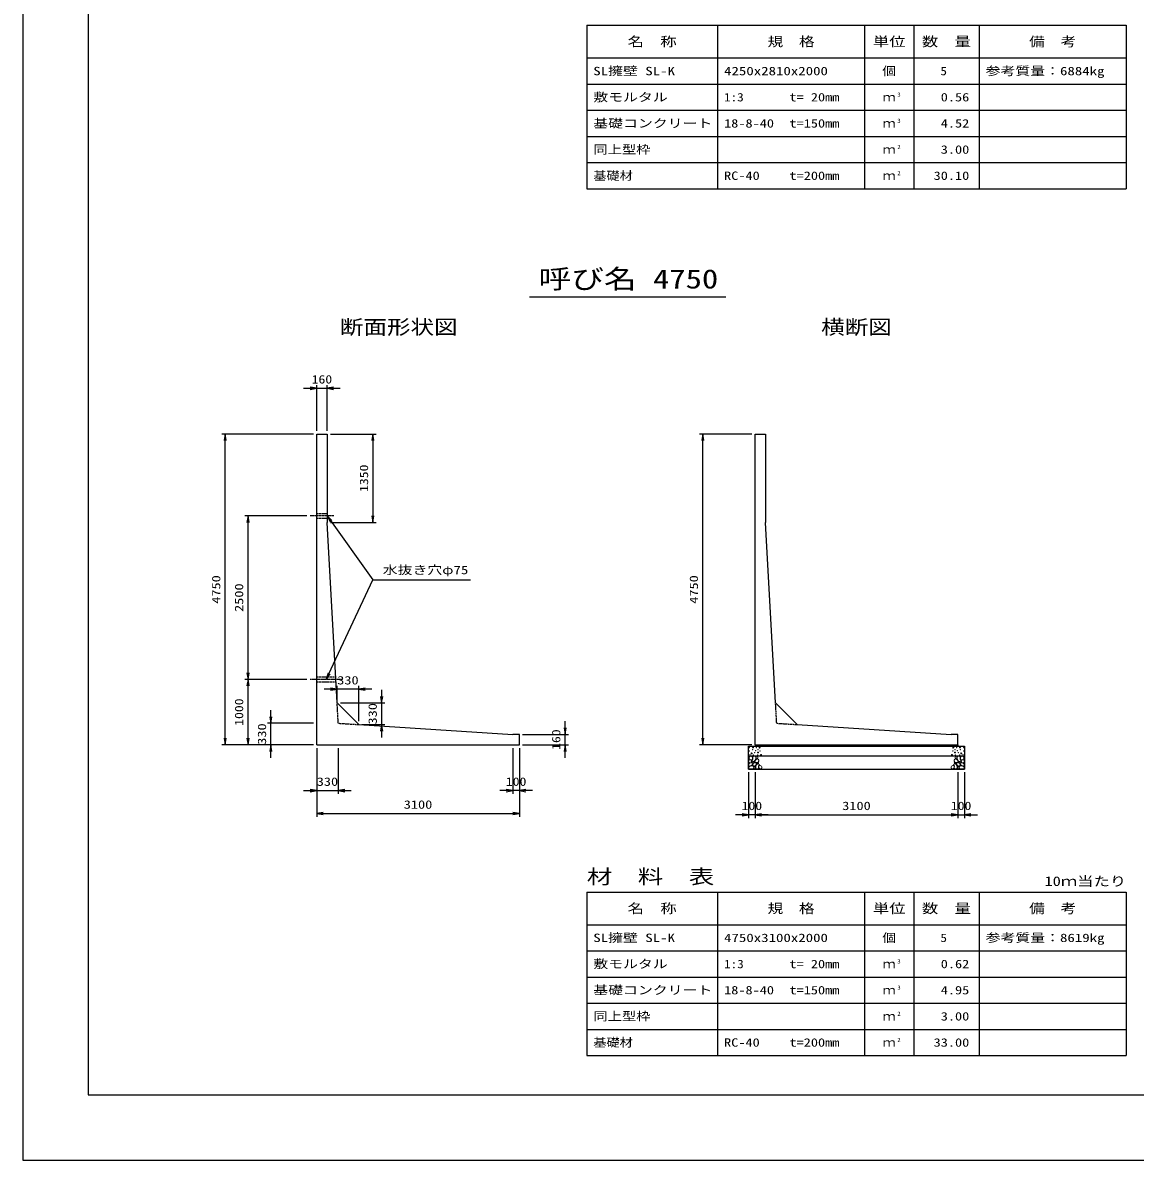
# Model space of a CAD drawing. Units: millimetres at full size. Extents: x 0 to 42050, y 0 to 32328.
# Drawn here: x 0 to 17013, y 0 to 17388 of the extents above; entities that cross this region are included whole.
import ezdxf
from ezdxf.enums import TextEntityAlignment as Align

# ---------------------------------------------------------------- set-up
doc = ezdxf.new("R2010")
doc.units = ezdxf.units.MM
doc.linetypes.add('CHAIN', pattern=[18.5, 12, -1.5, 3.5, -1.5])
doc.linetypes.add('DASHED_SPACED', pattern=[12, 6, -6])
for name, color, linetype, lineweight in [('D-BMK', 2, 'CHAIN', 25), ('D-DCR-HCHn', 4, 'Continuous', 9), ('D-MTR-FRAM', 7, 'Continuous', 25), ('D-MTR-LINE', 7, 'Continuous', 25), ('D-STR-DIM', 7, 'Continuous', 25), ('D-STR-STRn', 1, 'Continuous', 25), ('D-STR-TXT', 7, 'Continuous', 25), ('D-TTL', 2, 'Continuous', 25), ('D-TTL-TXT', 7, 'Continuous', 25)]:
    doc.layers.add(name, color=color, linetype=linetype, lineweight=lineweight)
doc.layers.add('D-MTR', color=7, linetype='Continuous')
doc.layers.add('D-MTR-TXT', color=7, linetype='Continuous')
doc.styles.add('ＭＳ ゴシック', font='')
doc.styles.get('ＭＳ ゴシック').set_extended_font_data('MS Gothic')

# ---------------------------------------------------------------- blocks, each defined once
blk = doc.blocks.new('open_arrow')
at = {"color": 0, "linetype": 'Continuous', "lineweight": -2}
blk.add_lwpolyline([(7.5, 1.25), (0, 0), (7.5, -1.25)], dxfattribs=at)

msp = doc.modelspace()

# ---------------------------------------------------------------- linework, layer by layer
at = {"layer": 'D-BMK'}
for p, q in [((4755, 9850), (4395, 9850)), ((4887.899, 7350), (4395, 7350))]:
    msp.add_line(p, q, dxfattribs=at)
at = {"layer": 'D-DCR-HCHn'}
for points in [[(11107.281, 6113.808), (11100.346, 6093.005), (11109.592, 6079.136), (11132.707, 6076.824), (11148.488, 6083.599), (11141.952, 6099.939), (11146.575, 6109.185), (11137.33, 6118.431), (11123.461, 6123.053)], [(11151.198, 6171.594), (11130.395, 6176.217), (11111.904, 6166.971), (11109.592, 6146.168), (11114.215, 6129.988), (11137.33, 6123.053), (11153.51, 6123.053), (11160.444, 6134.611), (11160.444, 6160.037)], [(11169.69, 6173.906), (11162.756, 6153.102), (11165.067, 6129.988), (11148.887, 6104.562), (11169.69, 6093.005), (11192.805, 6104.562), (11206.673, 6123.053), (11211.296, 6153.102), (11206.673, 6169.283), (11192.805, 6176.217)], [(11174.313, 6093.005), (11162.756, 6083.759), (11167.379, 6076.824), (11183.559, 6076.824), (11190.493, 6079.136), (11195.116, 6088.382), (11188.182, 6095.316)], [(11208.985, 6118.431), (11197.427, 6090.693), (11206.673, 6079.136), (11234.411, 6079.136), (11245.968, 6083.759), (11257.525, 6099.939), (11257.525, 6113.808), (11245.968, 6132.299), (11232.099, 6134.611)], [(11213.608, 6169.283), (11213.608, 6141.545), (11225.165, 6134.611), (11236.722, 6141.545), (11239.034, 6157.725), (11236.722, 6171.594), (11220.542, 6176.217)], [(14291.015, 6118.431), (14302.573, 6090.693), (14293.327, 6079.136), (14265.589, 6079.136), (14254.032, 6083.759), (14242.475, 6099.939), (14242.475, 6113.808), (14254.032, 6132.299), (14267.901, 6134.611)], [(14286.392, 6169.283), (14286.392, 6141.545), (14274.835, 6134.611), (14263.278, 6141.545), (14260.966, 6157.725), (14263.278, 6171.594), (14279.458, 6176.217)], [(14330.31, 6173.906), (14337.244, 6153.102), (14334.933, 6129.988), (14351.113, 6104.562), (14330.31, 6093.005), (14307.195, 6104.562), (14293.327, 6123.053), (14288.704, 6153.102), (14293.327, 6169.283), (14307.195, 6176.217)], [(14325.687, 6093.005), (14337.244, 6083.759), (14332.621, 6076.824), (14316.441, 6076.824), (14309.507, 6079.136), (14304.884, 6088.382), (14311.818, 6095.316)], [(14348.802, 6171.594), (14369.605, 6176.217), (14388.096, 6166.971), (14390.408, 6146.168), (14385.785, 6129.988), (14362.67, 6123.053), (14346.49, 6123.053), (14339.556, 6134.611), (14339.556, 6160.037)], [(14392.719, 6113.808), (14399.654, 6093.005), (14390.408, 6079.136), (14367.293, 6076.824), (14351.512, 6083.599), (14358.048, 6099.939), (14353.425, 6109.185), (14362.67, 6118.431), (14376.539, 6123.053)], [(11151.155, 6037.009), (11168.277, 6062.692), (11166.137, 6069.112), (11142.594, 6075.533), (11121.192, 6073.393), (11106.21, 6060.551), (11104.07, 6045.57), (11106.21, 6030.588), (11123.332, 6026.308)], [(11159.716, 5983.503), (11174.698, 5989.924), (11178.978, 6011.326), (11170.417, 6026.308), (11155.435, 6030.588), (11136.173, 6028.448), (11114.771, 6019.887), (11104.07, 6007.045), (11104.07, 5992.064), (11110.49, 5983.503), (11136.173, 5985.643)], [(11211.082, 6037.009), (11221.783, 6062.692), (11213.222, 6073.393), (11187.539, 6073.393), (11176.838, 6069.112), (11166.137, 6054.131), (11166.137, 6041.289), (11176.838, 6024.167), (11189.679, 6022.027)], [(11206.801, 5989.924), (11206.801, 6015.606), (11196.1, 6022.027), (11185.399, 6015.606), (11183.259, 6000.625), (11185.399, 5987.783), (11200.381, 5983.503)], [(11247.466, 5985.643), (11253.886, 6004.905), (11251.746, 6026.308), (11266.728, 6049.85), (11247.466, 6060.551), (11226.063, 6049.85), (11213.222, 6032.728), (11208.941, 6004.905), (11213.222, 5989.924), (11226.063, 5983.503)], [(11243.185, 6060.551), (11253.886, 6069.112), (11249.606, 6075.533), (11234.624, 6075.533), (11228.204, 6073.393), (11223.923, 6064.832), (11230.344, 6058.411)], [(11264.588, 5987.783), (11283.85, 5983.503), (11300.972, 5992.064), (11303.112, 6011.326), (11298.831, 6026.308), (11277.429, 6032.728), (11262.447, 6032.728), (11256.027, 6022.027), (11256.027, 5998.484)], [(14235.412, 5987.783), (14216.15, 5983.503), (14199.028, 5992.064), (14196.888, 6011.326), (14201.169, 6026.308), (14222.571, 6032.728), (14237.553, 6032.728), (14243.973, 6022.027), (14243.973, 5998.484)], [(14252.534, 5985.643), (14246.114, 6004.905), (14248.254, 6026.308), (14233.272, 6049.85), (14252.534, 6060.551), (14273.937, 6049.85), (14286.778, 6032.728), (14291.059, 6004.905), (14286.778, 5989.924), (14273.937, 5983.503)], [(14256.815, 6060.551), (14246.114, 6069.112), (14250.394, 6075.533), (14265.376, 6075.533), (14271.796, 6073.393), (14276.077, 6064.832), (14269.656, 6058.411)], [(14288.918, 6037.009), (14278.217, 6062.692), (14286.778, 6073.393), (14312.461, 6073.393), (14323.162, 6069.112), (14333.863, 6054.131), (14333.863, 6041.289), (14323.162, 6024.167), (14310.321, 6022.027)], [(14293.199, 5989.924), (14293.199, 6015.606), (14303.9, 6022.027), (14314.601, 6015.606), (14316.741, 6000.625), (14314.601, 5987.783), (14299.619, 5983.503)], [(14340.284, 5983.503), (14325.302, 5989.924), (14321.022, 6011.326), (14329.583, 6026.308), (14344.565, 6030.588), (14363.827, 6028.448), (14385.229, 6019.887), (14395.93, 6007.045), (14395.93, 5992.064), (14389.51, 5983.503), (14363.827, 5985.643)], [(14348.845, 6037.009), (14331.723, 6062.692), (14333.863, 6069.112), (14357.406, 6075.533), (14378.808, 6073.393), (14393.79, 6060.551), (14395.93, 6045.57), (14393.79, 6030.588), (14376.668, 6026.308)]]:
    msp.add_lwpolyline(points, close=True, dxfattribs=at)
for centre, radius in [((11110.727, 6307.43), 3), ((11162.292, 6275.761), 3), ((11168.964, 6311.655), 7.5), ((11207.857, 6262.723), 3), ((11219.403, 6305.014), 3), ((11242.638, 6278.106), 3), ((11268.974, 6307.67), 7.5), ((14231.026, 6307.67), 7.5), ((14257.362, 6278.106), 3), ((14280.597, 6305.014), 3), ((14292.143, 6262.723), 3), ((14331.036, 6311.655), 7.5), ((14337.708, 6275.761), 3), ((14389.273, 6307.43), 3), ((11111.869, 6253.919), 3), ((11122.509, 6199.892), 3), ((11146.97, 6219.003), 7.5), ((11173.125, 6195.822), 3), ((11193.9, 6228.648), 3), ((11238.422, 6195.32), 3), ((11245.213, 6232.843), 7.5), ((11276.654, 6255.19), 3), ((11290.905, 6195.97), 7.5), ((14209.095, 6195.97), 7.5), ((14223.346, 6255.19), 3), ((14254.787, 6232.843), 7.5), ((14261.578, 6195.32), 3), ((14306.1, 6228.648), 3), ((14326.875, 6195.822), 3), ((14353.03, 6219.003), 7.5), ((14377.491, 6199.892), 3), ((14388.131, 6253.919), 3)]:
    msp.add_circle(centre, radius, dxfattribs=at)
at = {"layer": 'D-MTR-FRAM'}
for p, q in [((8625, 17350), (16875, 17350)), ((8625, 17350), (8625, 14850)), ((16875, 17350), (16875, 14850)), ((8625, 14850), (16875, 14850)), ((8625, 4100), (16875, 4100)), ((8625, 4100), (8625, 1600)), ((16875, 4100), (16875, 1600)), ((8625, 1600), (16875, 1600))]:
    msp.add_line(p, q, dxfattribs=at)
at = {"layer": 'D-MTR-LINE'}
for p, q in [((10625, 17350), (10625, 14850)), ((12875, 17350), (12875, 14850)), ((13625, 17350), (13625, 14850)), ((14625, 17350), (14625, 14850)), ((8625, 16850), (16875, 16850)), ((8625, 16450), (16875, 16450)), ((8625, 16050), (16875, 16050)), ((8625, 15650), (16875, 15650)), ((8625, 15250), (16875, 15250)), ((10625, 4100), (10625, 1600)), ((12875, 4100), (12875, 1600)), ((13625, 4100), (13625, 1600)), ((14625, 4100), (14625, 1600)), ((8625, 3600), (16875, 3600)), ((8625, 3200), (16875, 3200)), ((8625, 2800), (16875, 2800)), ((8625, 2400), (16875, 2400)), ((8625, 2000), (16875, 2000))]:
    msp.add_line(p, q, dxfattribs=at)
at = {"layer": 'D-STR-DIM'}
for p, q in [((4495, 11150), (4495, 11850)), ((4655, 11150), (4655, 11850)), ((4295, 11800), (4855, 11800)), ((4445, 11100), (3045, 11100)), ((3095, 6350), (3095, 11100)), ((4705, 11100), (5405, 11100)), ((5355, 11100), (5355, 9750)), ((11150, 11100), (10350, 11100)), ((10400, 6350), (10400, 11100)), ((4345, 9850), (3395, 9850)), ((3445, 7350), (3445, 9850)), ((4705, 9750), (5405, 9750)), ((4345, 7350), (3395, 7350)), ((4345, 7350), (3395, 7350)), ((3445, 6350), (3445, 7350)), ((5337.829, 7200.082), (4607.829, 7200.082)), ((4807.829, 7040.082), (4807.829, 7250.082)), ((5137.829, 6710.082), (5137.829, 7250.082)), ((5487.829, 7190.082), (5487.829, 6460.082)), ((4857.829, 6990.082), (5537.829, 6990.082)), ((3795, 6150), (3795, 6880)), ((4445, 6680), (3745, 6680)), ((5187.829, 6660.082), (5537.829, 6660.082)), ((8295, 6150), (8295, 6710)), ((7645, 6510), (8345, 6510)), ((4445, 6350), (3045, 6350)), ((4445, 6350), (3395, 6350)), ((4445, 6350), (3745, 6350)), ((4495, 6300), (4495, 5600)), ((4495, 6300), (4495, 5250)), ((4825, 6300), (4825, 5600)), ((7495, 6300), (7495, 5600)), ((7595, 6300), (7595, 5250)), ((7595, 6300), (7595, 5600)), ((7645, 6350), (8345, 6350)), ((11150, 6350), (10350, 6350)), ((11100, 5930), (11100, 5230)), ((11200, 5930), (11200, 5230)), ((11200, 5930), (11200, 5230)), ((14300, 5930), (14300, 5230)), ((14300, 5930), (14300, 5230)), ((14400, 5930), (14400, 5230)), ((4295, 5650), (5025, 5650)), ((7795, 5650), (7295, 5650)), ((4495, 5300), (7595, 5300)), ((11400, 5280), (10900, 5280)), ((11200, 5280), (14300, 5280)), ((14100, 5280), (14600, 5280))]:
    msp.add_line(p, q, dxfattribs=at)
at = {"layer": 'D-STR-STRn'}
for p, q in [((4495, 6350), (4495, 11100)), ((4495, 11100), (4655, 11100)), ((4655, 11100), (4655, 9750)), ((11200, 6350), (11200, 11100)), ((11200, 11100), (11360, 11100)), ((11360, 11100), (11360, 9750)), ((4807.829, 6990.082), (4655, 9750)), ((11512.829, 6990.082), (11360, 9750)), ((5137.829, 6660.082), (4807.829, 6990.082)), ((11842.829, 6660.082), (11512.829, 6990.082)), ((5137.829, 6660.082), (7495, 6510)), ((11842.829, 6660.082), (14200, 6510)), ((7595, 6510), (7495, 6510)), ((7595, 6350), (7595, 6510)), ((14300, 6510), (14200, 6510)), ((14300, 6350), (14300, 6510)), ((4495, 6350), (7595, 6350)), ((11100, 5980), (11100, 6330)), ((11100, 6330), (14400, 6330)), ((11200, 6350), (14300, 6350)), ((11200, 6350), (11200, 6330)), ((14300, 6350), (14300, 6330)), ((14400, 6330), (14400, 5980)), ((11100, 6180), (14400, 6180)), ((11100, 5980), (14400, 5980))]:
    msp.add_line(p, q, dxfattribs=at)
at = {"layer": 'D-STR-STRn', "linetype": 'DASHED_SPACED'}
for p, q in [((4495, 9887.5), (4655, 9887.5)), ((4495, 9812.5), (4655, 9812.5)), ((4495, 7387.5), (4785.822, 7387.5)), ((4495, 7312.5), (4789.976, 7312.5))]:
    msp.add_line(p, q, dxfattribs=at)
at = {"layer": 'D-STR-STRn', "color": 2, "linetype": 'DASHED_SPACED'}
for p, q in [((4825, 6680), (4807.829, 6990.082)), ((11530, 6680), (11512.829, 6990.082)), ((4825, 6680), (5137.829, 6660.082)), ((11530, 6680), (11842.829, 6660.082))]:
    msp.add_line(p, q, dxfattribs=at)
at = {"layer": 'D-STR-TXT'}
msp.add_line((4641.45, 7350), (5355, 8870), dxfattribs=at)
msp.add_lwpolyline([(4655, 9850), (5355, 8870), (5455, 8870), (6845.482, 8870)], dxfattribs=at)
at = {"layer": 'D-TTL'}
for points in [[(0, 0), (42050, 0), (42050, 29700), (0, 29700)], [(1000, 1000), (41050, 1000), (41050, 28700), (1000, 28700)]]:
    msp.add_lwpolyline(points, close=True, dxfattribs=at)
at = {"layer": 'D-TTL-TXT'}
msp.add_line((7750, 13200), (10750, 13200), dxfattribs=at)

# ---------------------------------------------------------------- block references
at = {"layer": 'D-STR-DIM', "xscale": 13.3, "yscale": 13.3}
for p, rotation in [((4495, 11800), 180), ((3095, 11100), 270), ((5355, 11100), 270), ((10400, 11100), 270), ((3445, 9850), 270), ((5355, 9750), 90), ((3445, 7350), 90), ((3445, 7350), 270), ((4807.829, 7200.082), 180), ((5487.829, 6990.082), 90), ((3795, 6680), 90), ((5487.829, 6660.082), 270), ((8295, 6510), 90), ((3095, 6350), 90), ((3445, 6350), 90), ((10400, 6350), 90), ((3795, 6350), 270), ((8295, 6350), 270), ((4495, 5650), 180), ((7495, 5650), 180), ((7595, 5300), 180), ((11100, 5280), 180), ((14300, 5280), 180), ((14300, 5280), 180)]:
    msp.add_blockref('open_arrow', p, dxfattribs=dict(at, rotation=rotation))
for p in [(4655, 11800), (5137.829, 7200.082), (4825, 5650), (7595, 5650), (4495, 5300), (11200, 5280), (11200, 5280), (14400, 5280)]:
    msp.add_blockref('open_arrow', p, dxfattribs=at)
at = {"layer": 'D-STR-TXT', "xscale": 13.3, "yscale": 13.3}
for p, rotation in [((4655, 9850), 305.5), ((4641.45, 7350), 64.9)]:
    msp.add_blockref('open_arrow', p, dxfattribs=dict(at, rotation=rotation))

# ---------------------------------------------------------------- texts
at = {"layer": 'D-MTR', "style": 'ＭＳ ゴシック', "width": 1.3}
msp.add_text('材\u3000料\u3000表', height=219.9, dxfattribs=at).set_placement((8625, 4160), align=Align.BOTTOM_LEFT)
at = {"layer": 'D-MTR', "style": 'ＭＳ ゴシック', "width": 1.25}
msp.add_text('10ｍ当たり', height=146.6, dxfattribs=at).set_placement((16875, 4148.333), align=Align.BOTTOM_RIGHT)
at = {"layer": 'D-MTR-TXT', "style": 'ＭＳ ゴシック'}
for s, height, width, p in [('名\u3000称', 146.6, 1.25, (9625, 17100)), ('規\u3000格', 146.6, 1.2, (11750, 17100)), ('単位', 146.6, 1.25, (13250, 17100)), ('数\u3000量', 146.6, 1.25, (14125, 17100)), ('備\u3000考', 146.6, 1.2, (15750, 17100)), ('個', 128.3, 1.2, (13250, 16650)), ('ｍ', 128.3, 1.15, (13250, 16250)), ('ｍ', 128.3, 1.15, (13250, 15850)), ('ｍ', 128.3, 1.15, (13250, 15450)), ('ｍ', 128.3, 1.15, (13250, 15050)), ('名\u3000称', 146.6, 1.25, (9625, 3850)), ('規\u3000格', 146.6, 1.2, (11750, 3850)), ('単位', 146.6, 1.25, (13250, 3850)), ('数\u3000量', 146.6, 1.25, (14125, 3850)), ('備\u3000考', 146.6, 1.2, (15750, 3850)), ('個', 128.3, 1.2, (13250, 3400)), ('ｍ', 128.3, 1.15, (13250, 3000)), ('ｍ', 128.3, 1.15, (13250, 2600)), ('ｍ', 128.3, 1.15, (13250, 2200)), ('ｍ', 128.3, 1.15, (13250, 1800))]:
    msp.add_text(s, height=height, dxfattribs=dict(at, width=width)).set_placement(p, align=Align.MIDDLE_CENTER)
for s, width, p in [('SL擁壁 SL-K', 1.3, (8725, 16650)), ('4250x2810x2000', 1.3, (10725, 16650)), ('参考質量：6884kg', 1.3, (14725, 16650)), ('敷モルタル', 1.3, (8725, 16250)), ('1:3', 1.15, (10725, 16250)), ('t= 20mm', 1.25, (11725, 16250)), ('基礎コンクリート', 1.3, (8725, 15850)), ('18-8-40', 1.25, (10725, 15850)), ('t=150mm', 1.25, (11725, 15850)), ('同上型枠', 1.25, (8725, 15450)), ('基礎材', 1.15, (8725, 15050)), ('RC-40', 1.25, (10725, 15050)), ('t=200mm', 1.25, (11725, 15050)), ('SL擁壁 SL-K', 1.3, (8725, 3400)), ('参考質量：8619kg', 1.3, (14725, 3400)), ('4750x3100x2000', 1.3, (10725, 3400)), ('敷モルタル', 1.3, (8725, 3000)), ('1:3', 1.15, (10725, 3000)), ('t= 20mm', 1.25, (11725, 3000)), ('基礎コンクリート', 1.3, (8725, 2600)), ('18-8-40', 1.25, (10725, 2600)), ('t=150mm', 1.25, (11725, 2600)), ('同上型枠', 1.25, (8725, 2200)), ('基礎材', 1.15, (8725, 1800)), ('RC-40', 1.25, (10725, 1800)), ('t=200mm', 1.25, (11725, 1800))]:
    msp.add_text(s, height=128.3, dxfattribs=dict(at, width=width)).set_placement(p, align=Align.MIDDLE_LEFT)
for s, width, p in [('5', 1.15, (14133.883, 16650)), ('0.56', 1.25, (14475, 16250)), ('4.52', 1.25, (14475, 15850)), ('3.00', 1.25, (14475, 15450)), ('30.10', 1.25, (14475, 15050)), ('5', 1.15, (14133.883, 3400)), ('0.62', 1.25, (14475, 3000)), ('4.95', 1.25, (14475, 2600)), ('3.00', 1.25, (14475, 2200)), ('33.00', 1.25, (14475, 1800))]:
    msp.add_text(s, height=128.3, dxfattribs=dict(at, width=width)).set_placement(p, align=Align.MIDDLE_RIGHT)
at = {"layer": 'D-MTR-TXT', "style": 'ＭＳ ゴシック', "width": 1.15}
for s, p in [('3', (13375, 16238.333)), ('3', (13375, 15838.333)), ('2', (13375, 15438.333)), ('2', (13375, 15038.333)), ('3', (13375, 2988.333)), ('3', (13375, 2588.333)), ('2', (13375, 2188.333)), ('2', (13375, 1788.333))]:
    msp.add_text(s, height=64.15, dxfattribs=at).set_placement(p, align=Align.BOTTOM_LEFT)
at = {"layer": 'D-STR-DIM', "style": 'ＭＳ ゴシック'}
for s, width, p in [('160', 1.2, (4575, 11937.5)), ('330', 1.25, (4972.829, 7337.582)), ('330', 1.25, (4660, 5787.5)), ('100', 1.2, (7545, 5787.5)), ('3100', 1.25, (6045, 5437.5)), ('100', 1.2, (11150, 5417.5)), ('3100', 1.25, (12750, 5417.5)), ('100', 1.2, (14350, 5417.5))]:
    msp.add_text(s, height=128.3, dxfattribs=dict(at, width=width)).set_placement(p, align=Align.MIDDLE_CENTER)
for s, width, p in [('1350', 1.2, (5217.5, 10425)), ('4750', 1.25, (2957.5, 8725)), ('4750', 1.25, (10262.5, 8725)), ('2500', 1.25, (3307.5, 8600)), ('1000', 1.2, (3307.5, 6850)), ('330', 1.25, (5350.329, 6825.082)), ('330', 1.25, (3657.5, 6515)), ('160', 1.2, (8157.5, 6430))]:
    msp.add_text(s, height=128.3, rotation=90, dxfattribs=dict(at, width=width)).set_placement(p, align=Align.MIDDLE_CENTER)
at = {"layer": 'D-STR-TXT', "style": 'ＭＳ ゴシック', "width": 1.3}
msp.add_text('水抜き穴φ75', height=128.3, dxfattribs=at).set_placement((5505, 8920), align=Align.BOTTOM_LEFT)
at = {"layer": 'D-TTL-TXT', "style": 'ＭＳ ゴシック'}
for s, height, width, p in [('呼び名', 293.3, 1.25, (8637.5, 13237.5)), ('4750', 293.3, 1.25, (10137.5, 13237.5)), ('断面形状図', 219.9, 1.2, (5750, 12560)), ('横断図', 219.9, 1.2, (12750, 12560))]:
    msp.add_text(s, height=height, dxfattribs=dict(at, width=width)).set_placement(p, align=Align.BOTTOM_CENTER)

doc.saveas('drawing.dxf')
